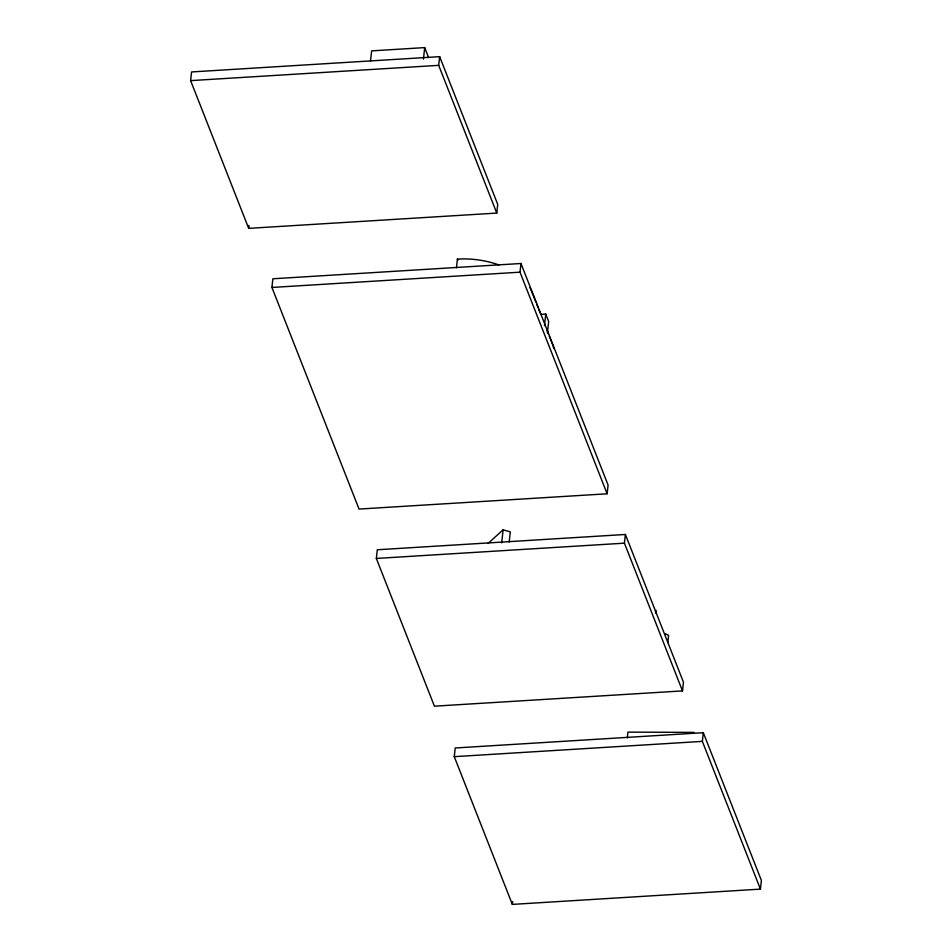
<?xml version="1.0" encoding="UTF-8"?>
<svg xmlns="http://www.w3.org/2000/svg" width="952" height="952" viewBox="0 0 952 952"><rect width="100%" height="100%" fill="white"/><g stroke="black" fill="none" stroke-linecap="round" stroke-linejoin="round"><path stroke-width="1.43" d="M190.614 80.623L191.566 71.947L439.657 56.656L497.729 204.406L496.777 213.081L248.686 228.361L190.614 80.623L438.693 65.343L496.777 213.081M248.686 228.361L249.007 225.469M271.927 287.456L272.879 278.781L520.97 263.502L608.09 485.103L607.126 493.79L359.047 509.07L271.927 287.456L520.006 272.177L607.126 493.79M370.53 60.999L371.649 50.872L424.699 47.6L428.662 57.667M423.426 59.167L424.699 47.6M376.337 558.443L377.301 549.768L625.381 534.477L683.465 682.227L682.501 690.902L434.421 706.182L376.337 558.443L624.429 543.164L682.501 690.902M438.693 65.343L439.657 56.656M456.448 267.774L457.412 259.099L463.636 258.908A61.928 35.522 6.3 0 1 498.884 264.93M454.271 756.662L455.223 747.986L703.314 732.695L761.386 880.445L760.434 889.12L512.343 904.4L454.271 756.662L702.35 741.382L760.434 889.12M520.006 272.177L520.97 263.502M501.692 542.83L503.12 529.812L510.296 531.894L509.177 542.021M544.485 325.655L545.77 314.089L540.76 314.398L538.844 309.519M547.388 333.045L548.673 321.467L545.77 314.089M512.343 904.4L512.664 901.508M624.429 543.164L625.381 534.477M627.297 737.895L627.927 732.124L694.139 732.385M655.654 613.302L655.976 610.411L655.333 611.196M667.816 642.588L668.613 635.353L665.139 633.723M702.35 741.382L703.314 732.695M488.102 543.425L503.12 529.812M529.895 287.575L531.644 291.217M531.716 291.395L535.845 301.903M536.607 303.819L538.118 307.663M547.055 330.415L548.566 334.259M549.304 336.127L552.505 344.255M552.707 344.779L553.897 348.634M457.412 259.099L457.864 260.253"/></g></svg>
